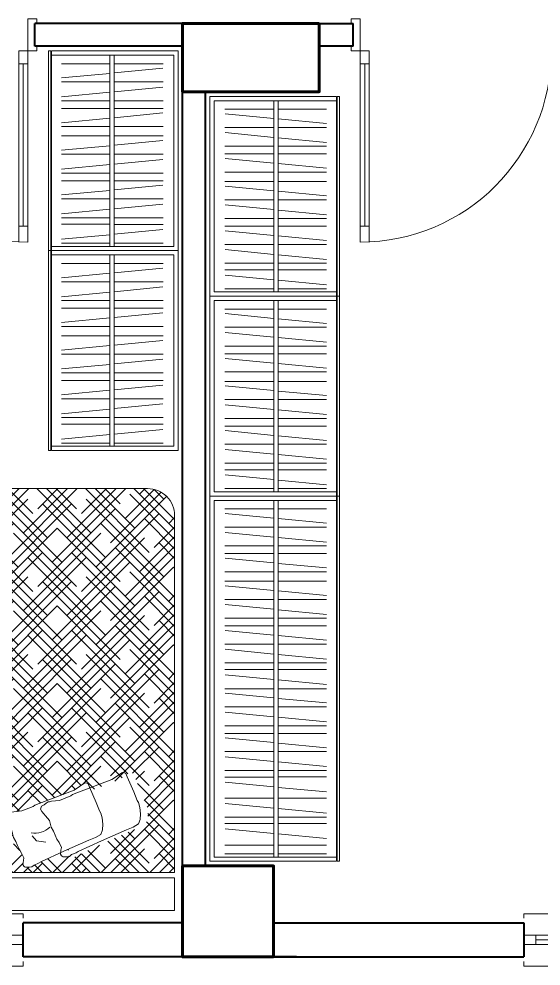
# Model space of a CAD drawing. Header units: millimetres. Extents: x 1393 to 3101, y -2944 to -480.
# Drawn here: x 2510.1 to 2739.6, y -2943.8 to -2527.8 of the extents above; entities that cross this region are included whole.
import ezdxf

# ---------------------------------------------------------------- set-up
doc = ezdxf.new("R2010")
doc.units = ezdxf.units.MM
for name, color, linetype, lineweight in [('DUVAR', 7, 'Continuous', 40), ('Kapı', 34, 'Continuous', 20), ('kolon', 1, 'Continuous', 40), ('Pencere-kapı', 142, 'Continuous', 20), ('TEFRİŞ_İÇ', 224, 'Continuous', 13)]:
    doc.layers.add(name, color=color, linetype=linetype, lineweight=lineweight)

# ---------------------------------------------------------------- blocks, each defined once
blk = doc.blocks.new('a55435')
at = {"layer": 'Pencere-kapı', "linetype": 'Continuous', "flags": 128}
for points in [[(2372.053171, -2922.82193), (2372.053171, -2920.82193), (2512.053171, -2920.821931), (2512.053171, -2922.82193)], [(2512.053171, -2934.321931), (2372.053171, -2934.321931), (2372.053171, -2930.321931), (2512.053171, -2930.321931), (2512.053171, -2934.321931), (2506.50587, -2934.321931), (2506.50587, -2930.321931), (2506.50587, -2932.321931), (2377.248948, -2932.321931), (2377.248948, -2930.321931), (2377.248948, -2934.321931)], [(2372.053171, -2941.821931), (2372.053171, -2943.821931), (2512.053171, -2943.821931), (2512.053171, -2941.821931)]]:
    blk.add_lwpolyline(points, dxfattribs=at)
blk = doc.blocks.new('asd54')
at = {"layer": 'Pencere-kapı', "linetype": 'Continuous', "flags": 128}
for points in [[(2732.053171, -2922.82193), (2732.053171, -2920.821929), (2892.053171, -2920.821931), (2892.053171, -2922.82193)], [(2892.053171, -2934.321931), (2732.053171, -2934.321931), (2732.053171, -2930.321931), (2892.053171, -2930.321931), (2892.053171, -2934.321931), (2886.50587, -2934.321931), (2886.50587, -2930.321931), (2886.50587, -2932.321931), (2737.248948, -2932.321931), (2737.248948, -2930.321931), (2737.248948, -2934.321931)], [(2732.053171, -2941.82193), (2732.053171, -2943.82193), (2892.053171, -2943.821931), (2892.053171, -2941.821931)]]:
    blk.add_lwpolyline(points, dxfattribs=at)
blk = doc.blocks.new('VVVV')
at = {"layer": 'TEFRİŞ_İÇ'}
for p, q in [((0.571137, 0.195119), (-0.306633, 0.195119)), ((-0.306633, 0.195119), (-0.306633, -0.360985)), ((0.329303, 0.176119), (-0.287633, 0.176119)), ((-0.287633, -0.360985), (-0.287633, 0.176119)), ((0.329303, 0.176119), (0.552137, 0.176119)), ((0.552137, -0.360985), (0.552137, 0.176119)), ((0.571137, 0.195119), (0.571137, -0.360985)), ((-0.250036, 0.129544), (-0.250036, -0.085485)), ((-0.230034, 0.128285), (-0.209347, -0.085485)), ((-0.170064, 0.129544), (-0.170064, -0.085485)), ((-0.147198, 0.128285), (-0.12651, -0.085485)), ((-0.087228, 0.129544), (-0.087228, -0.085485)), ((-0.053678, 0.129544), (-0.053678, -0.085485)), ((-0.033676, 0.128285), (-0.012989, -0.085485)), ((0.026294, 0.129544), (0.026294, -0.085485)), ((0.067465, 0.129544), (0.067465, -0.085485)), ((0.087466, 0.128285), (0.108153, -0.085485)), ((0.147436, 0.129544), (0.147436, -0.085485)), ((0.170303, 0.128285), (0.19099, -0.085485)), ((0.230273, 0.129544), (0.230273, -0.085485)), ((0.263823, 0.129544), (0.263823, -0.085485)), ((0.283824, 0.128285), (0.304512, -0.085485)), ((0.343794, 0.129544), (0.343794, -0.085485)), ((0.366661, 0.128285), (0.387348, -0.085485)), ((0.426631, 0.129544), (0.426631, -0.085485)), ((0.455581, 0.129544), (0.455581, -0.085485)), ((0.478448, 0.128285), (0.499135, -0.085485)), ((0.538418, 0.129544), (0.538418, -0.085485)), ((0.552137, -0.085485), (-0.287633, -0.085485)), ((0.552137, -0.104485), (-0.287633, -0.104485)), ((-0.250036, -0.104485), (-0.250036, -0.31722)), ((-0.207374, -0.104485), (-0.187251, -0.31722)), ((-0.170064, -0.104485), (-0.170064, -0.31722)), ((-0.124537, -0.104485), (-0.104414, -0.31722)), ((-0.087228, -0.104485), (-0.087228, -0.31722)), ((-0.053678, -0.104485), (-0.053678, -0.31722)), ((-0.011016, -0.104485), (0.009107, -0.31722)), ((0.026294, -0.104485), (0.026294, -0.31722)), ((0.067465, -0.104485), (0.067465, -0.31722)), ((0.110127, -0.104485), (0.13025, -0.31722)), ((0.147436, -0.104485), (0.147436, -0.31722)), ((0.192964, -0.104485), (0.213087, -0.31722)), ((0.230273, -0.104485), (0.230273, -0.31722)), ((0.263823, -0.104485), (0.263823, -0.31722)), ((0.306485, -0.104485), (0.326608, -0.31722)), ((0.343794, -0.104485), (0.343794, -0.31722)), ((0.389322, -0.104485), (0.409445, -0.31722)), ((0.426631, -0.104485), (0.426631, -0.31722)), ((0.45535, -0.104485), (0.45535, -0.31722)), ((0.501109, -0.104485), (0.521232, -0.31722)), ((0.538418, -0.104485), (0.538418, -0.31722)), ((-0.306633, -0.360985), (0.329303, -0.360985)), ((-0.306633, -0.363702), (-0.306633, -0.374881)), ((0.32668, -0.363702), (-0.306633, -0.363702)), ((0.32668, -0.363702), (0.571137, -0.363702)), ((0.571137, -0.360985), (0.329303, -0.360985)), ((0.571137, -0.363702), (0.571137, -0.374881)), ((-0.306633, -0.374881), (0.32668, -0.374881)), ((0.571137, -0.374881), (0.32668, -0.374881))]:
    blk.add_line(p, q, dxfattribs=at)
blk = doc.blocks.new('kkkk')
at = {"layer": 'TEFRİŞ_İÇ'}
for p, q in [((-0.065575, -1.271534), (-0.065575, 0.332926)), ((-0.065575, 0.332926), (0.490529, 0.332926)), ((0.490529, 0.332926), (0.490529, -0.303009)), ((0.493246, 0.332926), (0.504425, 0.332926)), ((0.493246, -0.300387), (0.493246, 0.332926)), ((0.504425, 0.332926), (0.504425, -0.300387)), ((-0.046575, -0.303009), (-0.046575, 0.313926)), ((0.490529, 0.313926), (-0.046575, 0.313926)), ((0.215029, -1.252534), (0.215029, 0.313926)), ((0.234029, -1.252534), (0.234029, 0.313926)), ((0, 0.276329), (0.215029, 0.276329)), ((0.001259, 0.256328), (0.215029, 0.235641)), ((0.234029, 0.276329), (0.446764, 0.276329)), ((0.234029, 0.233667), (0.446764, 0.213544)), ((0, 0.196358), (0.215029, 0.196358)), ((0.001259, 0.173491), (0.215029, 0.152804)), ((0.234029, 0.196358), (0.446764, 0.196358)), ((0.234029, 0.150831), (0.446764, 0.130708)), ((0, 0.113521), (0.215029, 0.113521)), ((0.234029, 0.113521), (0.446764, 0.113521)), ((0, 0.079971), (0.215029, 0.079971)), ((0.001259, 0.05997), (0.215029, 0.039283)), ((0.234029, 0.079971), (0.446764, 0.079971)), ((0, 0), (0.215029, 0)), ((0.234029, 0.037309), (0.446764, 0.017186)), ((0.234029, 0), (0.446764, 0)), ((0, -0.041171), (0.215029, -0.041171)), ((0.234029, -0.041171), (0.446764, -0.041171)), ((0.001259, -0.061173), (0.215029, -0.08186)), ((0, -0.121143), (0.215029, -0.121143)), ((0.234029, -0.083833), (0.446764, -0.103956)), ((0.234029, -0.121143), (0.446764, -0.121143)), ((0.001259, -0.144009), (0.215029, -0.164697)), ((0, -0.203979), (0.215029, -0.203979)), ((0.234029, -0.16667), (0.446764, -0.186793)), ((0.234029, -0.203979), (0.446764, -0.203979)), ((0, -0.237529), (0.215029, -0.237529)), ((0.234029, -0.237529), (0.446764, -0.237529)), ((0.001259, -0.257531), (0.215029, -0.278218)), ((0.234029, -0.280191), (0.446764, -0.300314)), ((-0.046575, -0.303009), (-0.046575, -1.252534)), ((0, -0.317501), (0.215029, -0.317501)), ((0.234029, -0.317501), (0.446764, -0.317501)), ((0.490529, -1.271534), (0.490529, -0.303009)), ((0.493246, -0.300387), (0.493246, -1.271534)), ((0.504425, -1.271534), (0.504425, -0.300387)), ((0.001259, -0.340367), (0.215029, -0.361055)), ((0.234029, -0.363028), (0.446764, -0.383151)), ((0, -0.400337), (0.215029, -0.400337)), ((0.234029, -0.400337), (0.446764, -0.400337)), ((0, -0.429288), (0.215029, -0.429288)), ((0.001259, -0.452155), (0.215029, -0.472842)), ((0.234029, -0.429056), (0.446764, -0.429056)), ((0.234029, -0.474815), (0.446764, -0.494938)), ((0, -0.513254), (0.215029, -0.513254)), ((0.001259, -0.533256), (0.215029, -0.553943)), ((0.234029, -0.513254), (0.446764, -0.513254)), ((0.234029, -0.555916), (0.446764, -0.576039)), ((0, -0.593225), (0.215029, -0.593225)), ((0.001259, -0.616092), (0.215029, -0.636779)), ((0.234029, -0.593225), (0.446764, -0.593225)), ((0.234029, -0.638753), (0.446764, -0.658876)), ((0, -0.676062), (0.215029, -0.676062)), ((0.234029, -0.676062), (0.446764, -0.676062)), ((0, -0.709612), (0.215029, -0.709612)), ((0.001259, -0.729614), (0.215029, -0.750301)), ((0.234029, -0.709612), (0.446764, -0.709612)), ((0, -0.789584), (0.215029, -0.789584)), ((0.234029, -0.752274), (0.446764, -0.772397)), ((0.234029, -0.789584), (0.446764, -0.789584)), ((0.001259, -0.81245), (0.215029, -0.833138)), ((0, -0.87242), (0.215029, -0.87242)), ((0.234029, -0.835111), (0.446764, -0.855234)), ((0.234029, -0.87242), (0.446764, -0.87242)), ((0, -0.901371), (0.215029, -0.901371)), ((0.234029, -0.901139), (0.446764, -0.901139)), ((0.001259, -0.924237), (0.215029, -0.944925)), ((0.234029, -0.946898), (0.446764, -0.967021)), ((0, -0.994026), (0.215029, -0.994026)), ((0.234029, -0.994026), (0.446764, -0.994026)), ((0.001259, -1.016893), (0.215029, -1.03758)), ((0.234029, -1.039553), (0.446764, -1.059676)), ((0, -1.076863), (0.215029, -1.076863)), ((0.234029, -1.076863), (0.446764, -1.076863)), ((0, -1.105813), (0.215029, -1.105813)), ((0.234029, -1.105582), (0.446764, -1.105582)), ((0.001259, -1.12868), (0.215029, -1.149367)), ((0.234029, -1.15134), (0.446764, -1.171463)), ((0, -1.200957), (0.215029, -1.200957)), ((0.234029, -1.200726), (0.446764, -1.200726)), ((0, -1.238815), (0.215029, -1.238815)), ((0.234029, -1.238815), (0.446764, -1.238815)), ((-0.065575, -1.271534), (0.490529, -1.271534)), ((0.490529, -1.252534), (-0.046575, -1.252534)), ((0.493246, -1.271534), (0.504425, -1.271534))]:
    blk.add_line(p, q, dxfattribs=at)
blk = doc.blocks.new('YATAK_90')
at = {"layer": 'TEFRİŞ_İÇ'}
h = blk.add_hatch(dxfattribs=at)
h.set_pattern_fill('HOUND', color=51, scale=0.02, angle=315, style=0, pattern_type=2)
h.set_pattern_definition([(45, (-337.610665, -68.087708), (0.1122532015, 0.067351921), [0.508, -0.254]), (315, (-337.610665, -68.087708), (-0.1122532015, 0.067351921), [0.508, -0.254])])
h.paths.add_polyline_path([(0.3569, 0.4236), (0.3569, -0.4764), (-1.2931, -0.4764), (-1.3126, -0.4749), (-1.3317, -0.4703), (-1.3498, -0.4628), (-1.3665, -0.4525), (-1.3815, -0.4398), (-1.3942, -0.4249), (-1.4045, -0.4082), (-1.412, -0.39), (-1.4165, -0.371), (-1.4181, -0.3514), (-1.4181, 0.2986), (-1.4165, 0.3181), (-1.412, 0.3372), (-1.4045, 0.3553), (-1.3942, 0.3721), (-1.3815, 0.387), (-1.3665, 0.3997), (-1.3498, 0.41), (-1.3317, 0.4175), (-1.3126, 0.4221), (-1.2931, 0.4236)])
h.paths.add_polyline_path([(-0.0571, -0.0606), (-0.0561, -0.07), (-0.0526, -0.077), (-0.037, -0.0832), (-0.0226, -0.0895), (-0.0724, -0.2195), (-0.1054, -0.2688), (-0.1044, -0.2782), (-0.1009, -0.2852), (-0.0853, -0.2914), (-0.0154, -0.3222), (0.0236, -0.3366), (0.0339, -0.3428), (0.0565, -0.349), (0.0853, -0.3531), (0.112, -0.351), (0.1326, -0.3428), (0.1469, -0.3181), (0.1593, -0.2873), (0.2106, -0.1721), (0.26, -0.0652), (0.2661, -0.0549), (0.2743, -0.0343), (0.2826, -0.024), (0.2846, -0.0138), (0.2846, -0.0035), (0.2846, 0.0048), (0.2821, 0.0097), (0.2794, 0.0133), (0.2723, 0.0171), (0.2538, 0.015), (0.2492, 0.0143), (0.259, 0.0361), (0.3083, 0.143), (0.3145, 0.1533), (0.3227, 0.1739), (0.3309, 0.1842), (0.333, 0.1944), (0.333, 0.2047), (0.333, 0.213), (0.3305, 0.2179), (0.3278, 0.2215), (0.3206, 0.2253), (0.3021, 0.2232), (0.2898, 0.2212), (0.2672, 0.2315), (0.2508, 0.2417), (0.2323, 0.25), (0.2138, 0.2582), (0.1953, 0.2685), (0.1644, 0.2767), (0.1542, 0.2849), (0.1233, 0.3117), (0.1131, 0.3178), (0.0987, 0.3137), (0.0925, 0.3014), (0.0843, 0.2911), (0.0781, 0.2829), (0.0781, 0.2767), (0.076, 0.2673), (0.0719, 0.2302), (0.0514, 0.178), (0.0453, 0.1698), (-0.0241, -0.0113)])
at = {"layer": 'TEFRİŞ_İÇ', "linetype": 'Continuous'}
for p, q in [((0.1569, 0.8862), (0.5319, 0.8862)), ((0.1569, 0.4362), (0.1569, 0.8862)), ((0.5319, 0.8862), (0.5319, 0.4362)), ((0.5319, 0.4362), (0.1569, 0.4362)), ((0.2102, 0.1628), (0.1871, 0.1821)), ((0.2163, 0.1197), (0.2102, 0.1628))]:
    blk.add_line(p, q, dxfattribs=at)
at = {"layer": 'TEFRİŞ_İÇ', "linetype": 'Continuous', "flags": 128}
blk.add_lwpolyline([(-1.2931, 0.4236), (0.3569, 0.4236), (0.3569, -0.4764), (-1.2931, -0.4764, -0.414214), (-1.4181, -0.3514), (-1.4181, 0.2986, -0.414214)], format="xyb", close=True, dxfattribs=at)
for points in [[(0.5319, 0.4236), (0.5319, -0.4764), (0.3819, -0.4764), (0.3819, 0.4236)], [(0.0781, 0.2829), (0.0843, 0.2911), (0.0925, 0.3014), (0.0987, 0.3137), (0.1131, 0.3178), (0.1233, 0.3117), (0.1542, 0.2849), (0.1644, 0.2767), (0.1953, 0.2685), (0.2138, 0.2582), (0.2323, 0.25), (0.2508, 0.2417), (0.2672, 0.2315), (0.2898, 0.2212), (0.3021, 0.2232), (0.3206, 0.2253), (0.3278, 0.2215), (0.3305, 0.2179), (0.333, 0.213), (0.333, 0.2047), (0.333, 0.1944), (0.3309, 0.1842), (0.3227, 0.1739), (0.3145, 0.1533), (0.3083, 0.143), (0.259, 0.0361), (0.2076, -0.0791), (0.1953, -0.1099), (0.1809, -0.1346), (0.1603, -0.1428), (0.1336, -0.1449), (0.1048, -0.1408), (0.0822, -0.1346), (0.072, -0.1284), (0.0329, -0.114), (-0.037, -0.0832), (-0.0526, -0.077), (-0.0561, -0.07), (-0.0571, -0.0606), (-0.0241, -0.0113), (0.0453, 0.1698), (0.0514, 0.178), (0.0719, 0.2302), (0.076, 0.2673), (0.0781, 0.2767)], [(0.0298, 0.109), (0.036, 0.1172), (0.0442, 0.1275), (0.0503, 0.1398), (0.0647, 0.144), (0.075, 0.1378), (0.1058, 0.1111), (0.1161, 0.1028), (0.1469, 0.0946), (0.1654, 0.0843), (0.1839, 0.0761), (0.2024, 0.0679), (0.2189, 0.0576), (0.2415, 0.0473), (0.2538, 0.0494), (0.2723, 0.0514), (0.2794, 0.0477), (0.2821, 0.044), (0.2846, 0.0391), (0.2846, 0.0308), (0.2846, 0.0206), (0.2826, 0.0103), (0.2743, 0), (0.2661, -0.0206), (0.26, -0.0308), (0.2106, -0.1378), (0.1593, -0.253), (0.1469, -0.2838), (0.1326, -0.3085), (0.112, -0.3167), (0.0853, -0.3188), (0.0565, -0.3147), (0.0339, -0.3085), (0.0236, -0.3023), (-0.0154, -0.2879), (-0.0853, -0.2571), (-0.1009, -0.2509), (-0.1044, -0.2439), (-0.1054, -0.2344), (-0.0724, -0.1852), (-0.0031, -0.0041), (0.0031, 0.0041), (0.0236, 0.0563), (0.0277, 0.0934), (0.0298, 0.1028)]]:
    blk.add_lwpolyline(points, close=True, dxfattribs=at)
at = {"layer": 'TEFRİŞ_İÇ', "linetype": 'Continuous'}
blk.add_arc((0.0747, 0.1705), 0.1005, 316.5761, 9.3441, dxfattribs=at)
blk = doc.blocks.new('kapı_80')
at = {"layer": 'Kapı', "flags": 128}
for points in [[(761.729714, 523.313496), (761.729714, 523.323496), (761.709714, 523.323496), (761.709714, 523.313496), (761.609714, 523.313496), (761.609714, 523.323496), (761.589714, 523.323496), (761.589714, 523.313496), (761.589714, 523.283496), (761.609714, 523.283496), (761.709714, 523.283496), (761.729714, 523.283496)], [(761.729714, 522.413496), (761.729714, 522.403496), (761.709714, 522.403496), (761.709714, 522.413496), (761.609714, 522.413496), (761.609714, 522.403496), (761.589714, 522.403496), (761.589714, 522.413496), (761.589714, 522.443496), (761.609714, 522.443496), (761.709714, 522.443496), (761.729714, 522.443496)]]:
    blk.add_lwpolyline(points, close=True, dxfattribs=at)
blk.add_lwpolyline([(762.569714, 523.283496), (761.729714, 523.283496), (761.729714, 523.243496), (762.568738, 523.243496), (762.500515, 523.243496), (762.500515, 523.283496), (762.500515, 523.263496), (761.786435, 523.263496), (761.786435, 523.243496), (761.786435, 523.283496)], dxfattribs=at)
at = {"layer": 'Kapı'}
blk.add_arc((761.729714, 523.283496), 0.84, 270, 0, dxfattribs=at)

msp = doc.modelspace()

# ---------------------------------------------------------------- linework, layer by layer
at = {"layer": 'DUVAR', "color": 5}
for p, q in [((2582.053171, -2529.821931), (2517.053171, -2529.821931)), ((2517.053171, -2539.821931), (2517.053171, -2529.821931)), ((2657.053171, -2529.821934), (2657.053171, -2529.821934)), ((2657.053171, -2539.821934), (2657.053171, -2529.821934)), ((2582.053171, -2539.821931), (2517.053171, -2539.821931)), ((2657.053171, -2539.821934), (2657.053171, -2539.821934)), ((2582.053171, -2899.821931), (2582.053171, -2559.821931)), ((2592.053171, -2899.821931), (2592.053171, -2559.821931)), ((2512.053171, -2939.821931), (2512.053171, -2924.821931)), ((2632.053171, -2939.821931), (2512.053171, -2939.821931))]:
    msp.add_line(p, q, dxfattribs=at)
at = {"layer": 'DUVAR', "color": 5, "flags": 128}
for points in [[(2642.053171, -2529.821931), (2657.053171, -2529.821934)], [(2657.053171, -2539.821934), (2642.053171, -2539.821931)], [(2582.053171, -2924.821931), (2512.053171, -2924.821931)], [(2622.053161, -2924.821931), (2732.053171, -2924.821931)], [(2732.053171, -2924.821931), (2732.053171, -2939.821931)], [(2622.053161, -2939.821931), (2732.053171, -2939.821931)]]:
    msp.add_lwpolyline(points, dxfattribs=at)
at = {"layer": 'DUVAR', "flags": 128}
msp.add_lwpolyline([(2582.053171, -2939.821931), (2582.053171, -2924.821931)], dxfattribs=at)
at = {"layer": 'kolon', "lineweight": 60, "flags": 128}
for points in [[(2642.053171, -2529.821931), (2642.053171, -2559.821931), (2582.053171, -2559.821931), (2582.053171, -2529.821931), (2642.053171, -2529.821931)], [(2622.053171, -2939.821931), (2622.053171, -2899.821931), (2582.053171, -2899.821931), (2582.053171, -2939.821931), (2622.053171, -2939.821931)]]:
    msp.add_lwpolyline(points, dxfattribs=at)

# ---------------------------------------------------------------- block references
for name in ['a55435', 'asd54']:
    msp.add_blockref(name, (0, 0))
at = {"layer": 'Kapı', "yscale": 100, "zscale": 100}
for p, xscale, rotation in [((-49814.296379, 73631.149446), 100, 270), ((54988.402725, 73631.14944), -100, 90)]:
    msp.add_blockref('kapı_80', p, dxfattribs=dict(at, xscale=xscale, rotation=rotation))
at = {"layer": 'TEFRİŞ_İÇ', "color": 2, "yscale": 100, "zscale": 100}
for p, xscale, rotation in [((2560.541292, -2572.485182), 100, 270), ((2613.565049, -2592.485182), -100, 90), ((2560.541292, -2660.26216), 100, 270), ((2613.565049, -2680.26216), -100, 90)]:
    msp.add_blockref('VVVV', p, dxfattribs=dict(at, xscale=xscale, rotation=rotation))
at = {"layer": 'TEFRİŞ_İÇ', "linetype": 'ByBlock', "xscale": -95, "yscale": 95, "zscale": 95, "rotation": 90}
msp.add_blockref('YATAK_90', (2533.296713, -2868.821214), dxfattribs=at)
at = {"layer": 'TEFRİŞ_İÇ', "xscale": 100, "yscale": 100, "zscale": 100}
msp.add_blockref('kkkk', (2600.61065, -2770.668505), dxfattribs=at)

doc.saveas('drawing.dxf')
